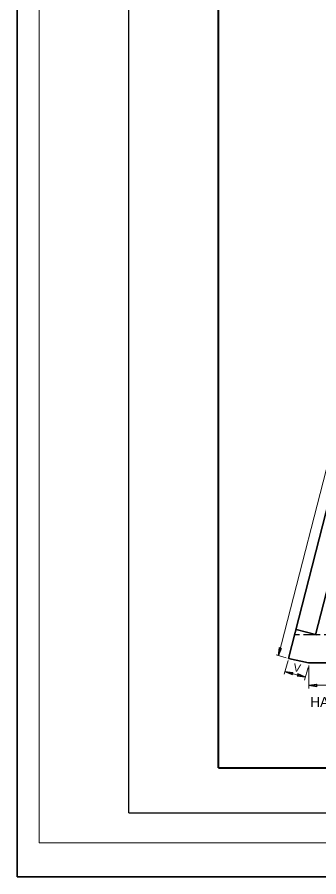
# Model space of a CAD drawing. Extents: x 8 to 380, y 173 to 464.
# Drawn here: x 8.1 to 58.5, y 172.7 to 316.2 of the extents above; entities that cross this region are included whole.
import ezdxf
from ezdxf.enums import TextEntityAlignment as Align

# ---------------------------------------------------------------- set-up
doc = ezdxf.new("R2010")
doc.units = 0
doc.header["$LTSCALE"] = 0.46
doc.linetypes.add('LONG_DASHED', pattern=[7.5, 6, -1.5])
doc.layers.add('1', color=7, linetype='Continuous', lineweight=13)

msp = doc.modelspace()

# ---------------------------------------------------------------- linework, layer by layer
at = {"layer": '1'}
for p, q in [((11.798, 178.3502), (11.798, 408.3328)), ((73.3165, 293.5557), (51.8047, 209.6082)), ((53.0909, 209.2277), (51.4109, 209.7264)), ((53.4059, 208.7945), (52.7488, 206.4868)), ((52.8807, 206.9688), (56.28, 206.0106)), ((56.7397, 207.6002), (56.1412, 205.4983)), ((56.8709, 204.122), (56.8709, 207.9677)), ((56.8709, 204.647), (125.659, 204.647)), ((11.798, 178.3502), (371.771, 178.3502))]:
    msp.add_line(p, q, dxfattribs=at)
at = {"layer": '1', "lineweight": 40}
for q in [(41.7957, 395.8341), (366.7711, 190.8493)]:
    msp.add_line((41.7957, 190.8493), q, dxfattribs=at)
at = {"layer": '1', "lineweight": 35}
for p, q in [((74.9572, 293.0439), (53.4584, 209.1358)), ((78.2777, 292.1645), (57.9734, 213.0733)), ((58.2117, 213.0733), (54.7315, 213.992)), ((53.4584, 209.1358), (56.7922, 208.3745)), ((56.7922, 208.3745), (125.6722, 208.3745))]:
    msp.add_line(p, q, dxfattribs=at)
at = {"layer": '1', "linetype": 'LONG_DASHED', "lineweight": 25}
msp.add_line((127.7459, 213.0733), (54.4672, 213.0733), dxfattribs=at)
at = {"layer": '1', "lineweight": 25}
for p, q in [((51.8047, 209.6082), (51.9622, 210.947)), ((51.8047, 209.6082), (52.3165, 210.8682)), ((52.8807, 206.9688), (54.2194, 206.785)), ((52.8807, 206.9688), (54.1275, 206.4306)), ((56.28, 206.0106), (54.9412, 206.1943)), ((56.28, 206.0106), (55.0332, 206.5487)), ((56.8709, 204.647), (58.2097, 204.8307)), ((56.8709, 204.647), (58.2097, 204.4632)), ((26.7968, 183.3501), (371.771, 183.3501))]:
    msp.add_line(p, q, dxfattribs=at)
at = {"layer": '1', "lineweight": 35}
msp.add_lwpolyline([(8.1357, 172.6612), (379.6006, 172.6612), (379.6006, 463.8247), (8.1357, 463.8247)], close=True, dxfattribs=at)
at = {"layer": '1', "lineweight": 25}
for points in [[(26.7968, 183.3501), (26.7968, 403.3333), (371.771, 403.3333)], [(51.9622, 210.947), (52.1197, 210.8027), (52.3165, 210.8682)], [(54.2194, 206.785), (54.075, 206.6275), (54.1275, 206.4306)], [(54.9412, 206.1943), (55.0857, 206.3518), (55.0332, 206.5487)], [(58.2097, 204.8307), (58.1047, 204.647), (58.2097, 204.4632)]]:
    msp.add_lwpolyline(points, dxfattribs=at)

# ---------------------------------------------------------------- texts
at = {"layer": '1', "width": 1.05}
msp.add_text('V', height=1.313, rotation=350, dxfattribs=at).set_placement((54.7943, 206.927), align=Align.CENTER)
at = {"layer": '1'}
msp.add_text('HALF PLAN SHOWING', height=1.706, dxfattribs=at).set_placement((69.1923, 200.9982), align=Align.CENTER)

doc.saveas('drawing.dxf')
